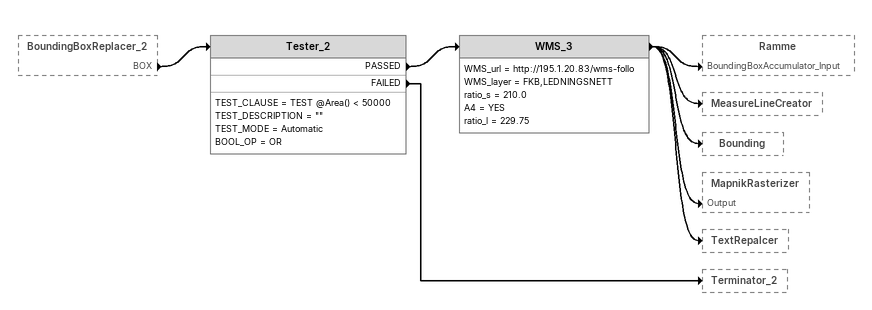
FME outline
BoundingBoxReplacer_2 [outside]
    BOX -> Tester_2
Tester_2
    TEST_CLAUSE = TEST @Area() < 50000
    TEST_DESCRIPTION = ""
    TEST_MODE = Automatic
    BOOL_OP = OR
    PASSED -> WMS_3
    FAILED -> Terminator_2
WMS_3
    WMS_url = http://195.1.20.83/wms-follo
    WMS_layer = FKB,LEDNINGSNETT
    ratio_s = 210.0
    A4 = YES
    ratio_l = 229.75
    -> Ramme [BoundingBoxAccumulator_Input]
    -> MeasureLineCreator
    -> Bounding
    -> MapnikRasterizer [Output]
    -> TextRepalcer
